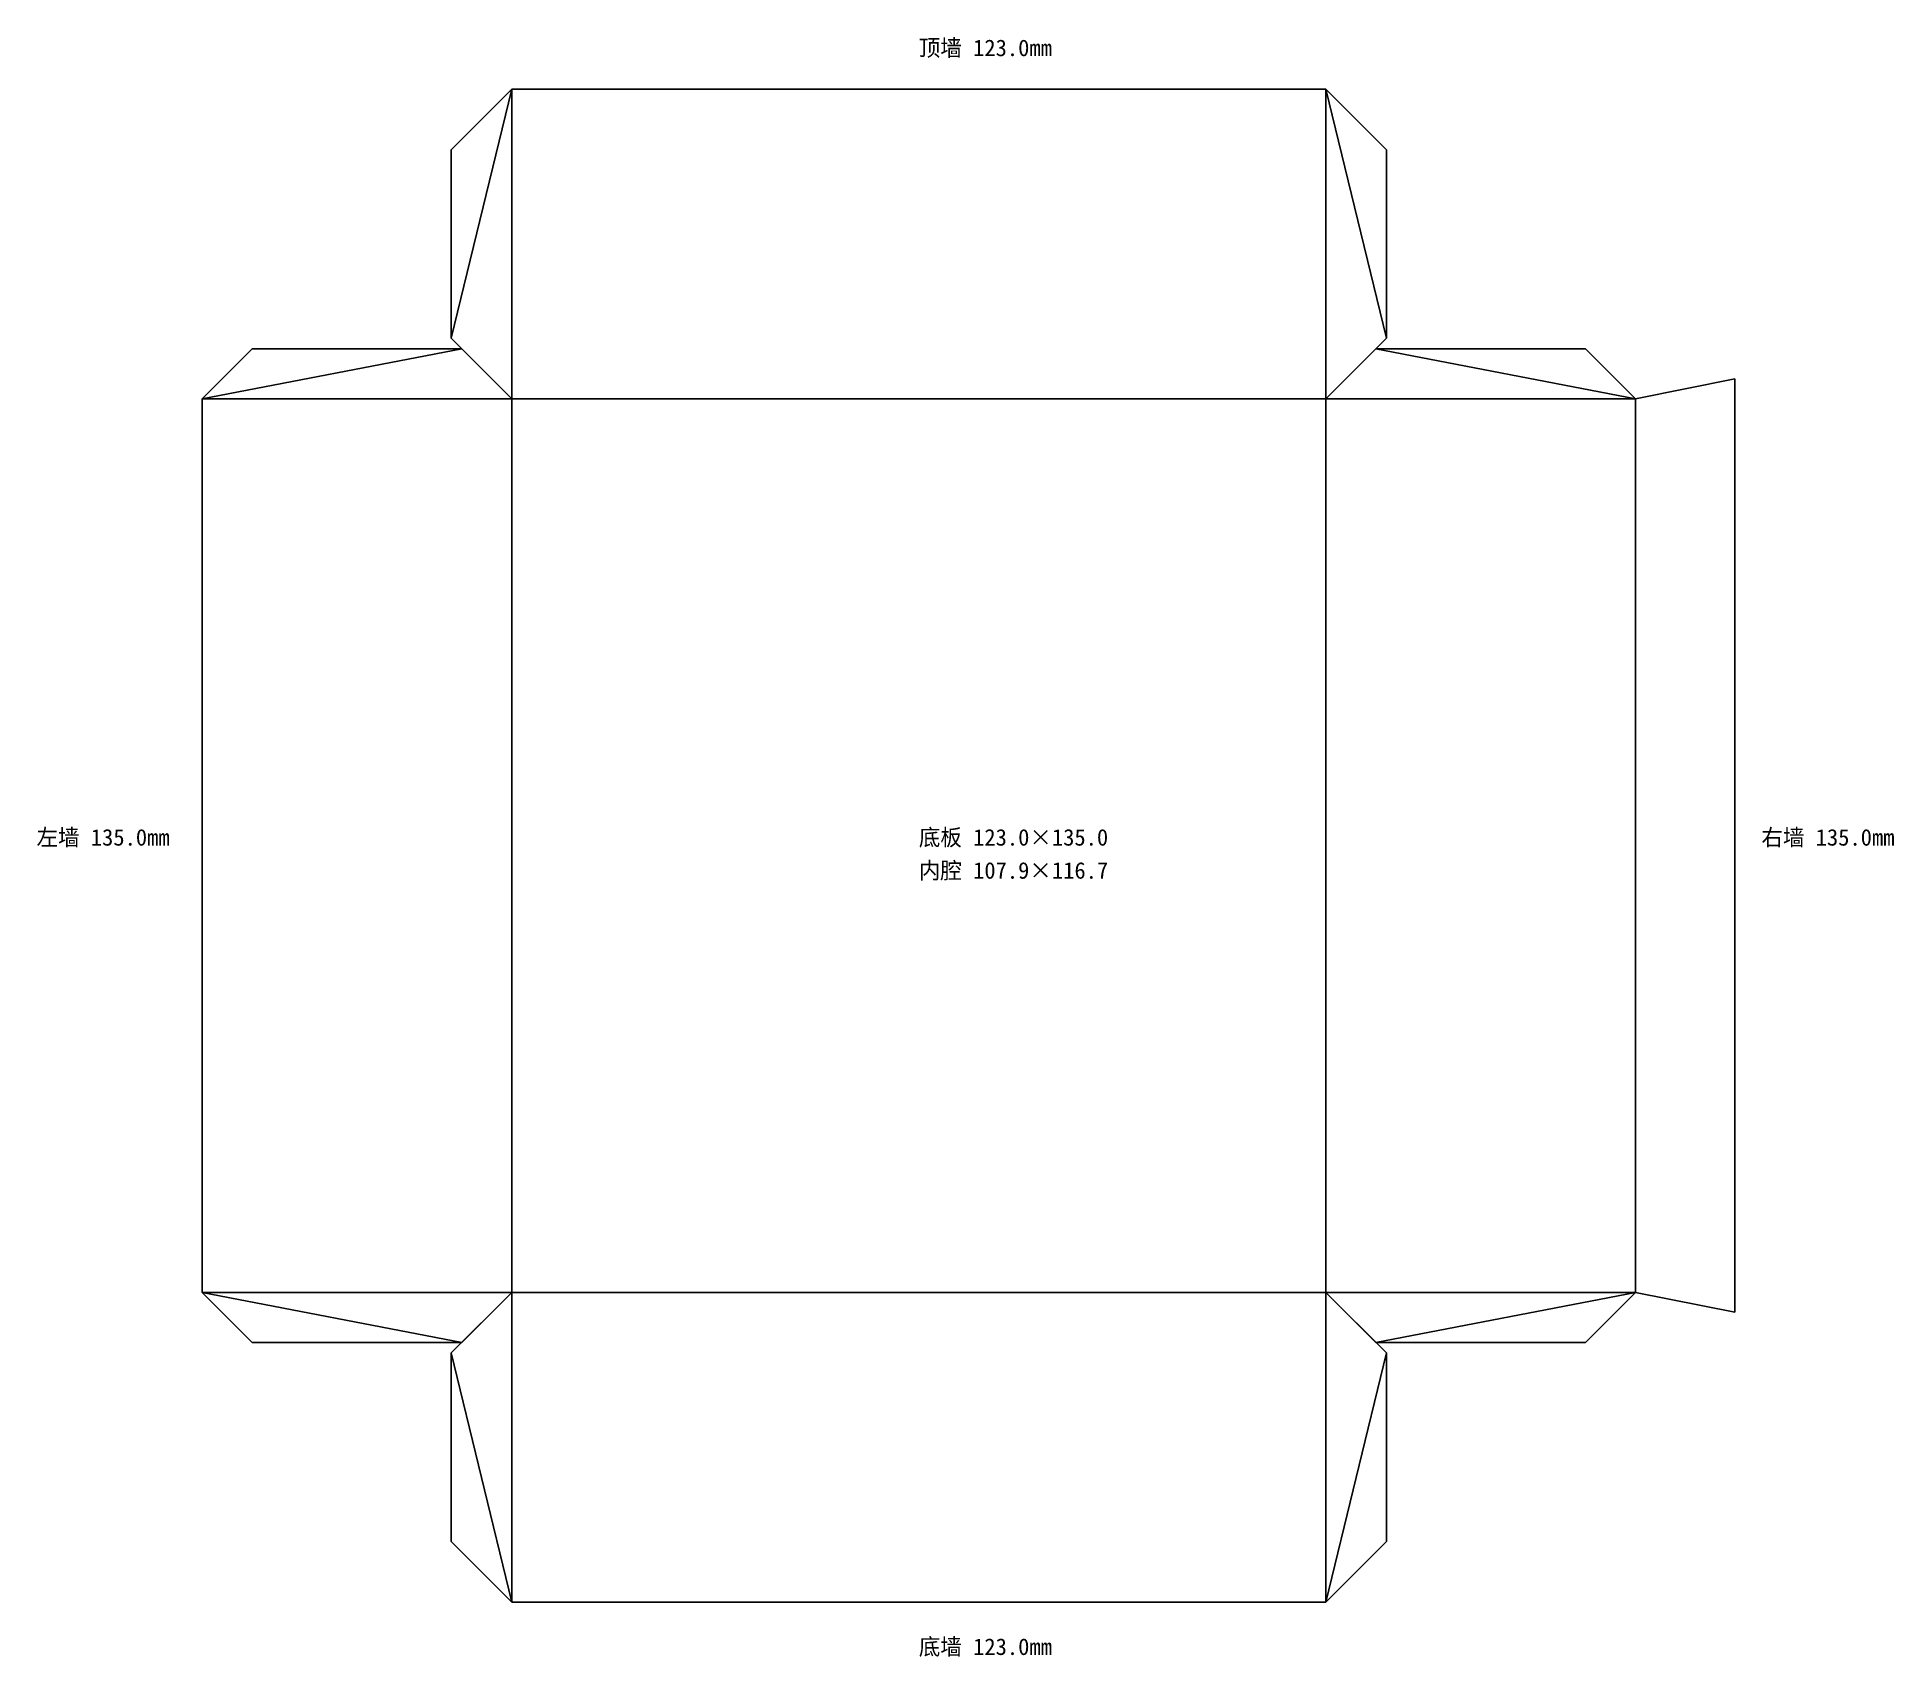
# Model space of a CAD drawing. Header units: metres. Extents: x -72 to 209, y -55 to 190.
import ezdxf

# ---------------------------------------------------------------- set-up
doc = ezdxf.new("R2010")
doc.units = ezdxf.units.M
for name, color, linetype in [('CUT', 1, 'Continuous'), ('DIM', 3, 'Continuous'), ('SCORE', 3, 'Continuous')]:
    doc.layers.add(name, color=color, linetype=linetype)

msp = doc.modelspace()

# ---------------------------------------------------------------- linework, layer by layer
at = {"layer": 'CUT'}
for p, q in [((-9.15, 172.63), (0, 181.78)), ((0, 181.78), (-9.15, 144.15)), ((123, 181.78), (0, 181.78)), ((0, 181.78), (0, 135)), ((123, 135), (123, 181.78)), ((132.15, 172.63), (123, 181.78)), ((123, 181.78), (132.15, 144.15)), ((-9.15, 144.15), (-9.15, 172.63)), ((132.15, 144.15), (132.15, 172.63)), ((0, 135), (-9.15, 144.15)), ((123, 135), (132.15, 144.15)), ((-39.23, 142.55), (-46.78, 135)), ((-46.78, 135), (-7.55, 142.55)), ((-7.55, 142.55), (-39.23, 142.55)), ((0, 135), (-7.55, 142.55)), ((123, 135), (130.55, 142.55)), ((130.55, 142.55), (162.23, 142.55)), ((169.78, 135), (130.55, 142.55)), ((162.23, 142.55), (169.78, 135)), ((184.78, 138), (169.78, 135)), ((184.78, -3), (184.78, 138)), ((0, 135), (-46.78, 135)), ((-46.78, 135), (-46.78, 0)), ((0, 135), (123, 135)), ((0, 0), (0, 135)), ((169.78, 135), (123, 135)), ((123, 135), (123, 0)), ((169.78, 0), (169.78, 135)), ((-46.78, 0), (0, 0)), ((-39.23, -7.55), (-46.78, 0)), ((-46.78, 0), (-7.55, -7.55)), ((0, 0), (-9.15, -9.15)), ((0, 0), (-7.55, -7.55)), ((123, 0), (0, 0)), ((0, 0), (0, -46.78)), ((123, -46.78), (123, 0)), ((123, 0), (132.15, -9.15)), ((123, 0), (169.78, 0)), ((123, 0), (130.55, -7.55)), ((169.78, 0), (130.55, -7.55)), ((162.23, -7.55), (169.78, 0)), ((169.78, 0), (184.78, -3)), ((-7.55, -7.55), (-39.23, -7.55)), ((130.55, -7.55), (162.23, -7.55)), ((-9.15, -9.15), (-9.15, -37.63)), ((0, -46.78), (-9.15, -9.15)), ((123, -46.78), (132.15, -9.15)), ((132.15, -9.15), (132.15, -37.63)), ((-9.15, -37.63), (0, -46.78)), ((132.15, -37.63), (123, -46.78)), ((0, -46.78), (123, -46.78))]:
    msp.add_line(p, q, dxfattribs=at)
at = {"layer": 'SCORE'}
for p, q in [((123, 135), (0, 135)), ((0, 135), (0, 0)), ((123, 0), (123, 135)), ((169.78, 0), (169.78, 135)), ((0, 0), (123, 0))]:
    msp.add_line(p, q, dxfattribs=at)

# ---------------------------------------------------------------- texts
at = {"layer": 'DIM'}
for s, p in [('顶墙 123.0mm', (61.5, 186.78)), ('左墙 135.0mm', (-71.78, 67.5)), ('底板 123.0×135.0', (61.5, 67.5)), ('右墙 135.0mm', (188.78, 67.5)), ('内腔 107.9×116.7', (61.5, 62.5)), ('底墙 123.0mm', (61.5, -54.78))]:
    msp.add_text(s, height=2.5, dxfattribs=at).set_placement(p)

doc.saveas('drawing.dxf')
